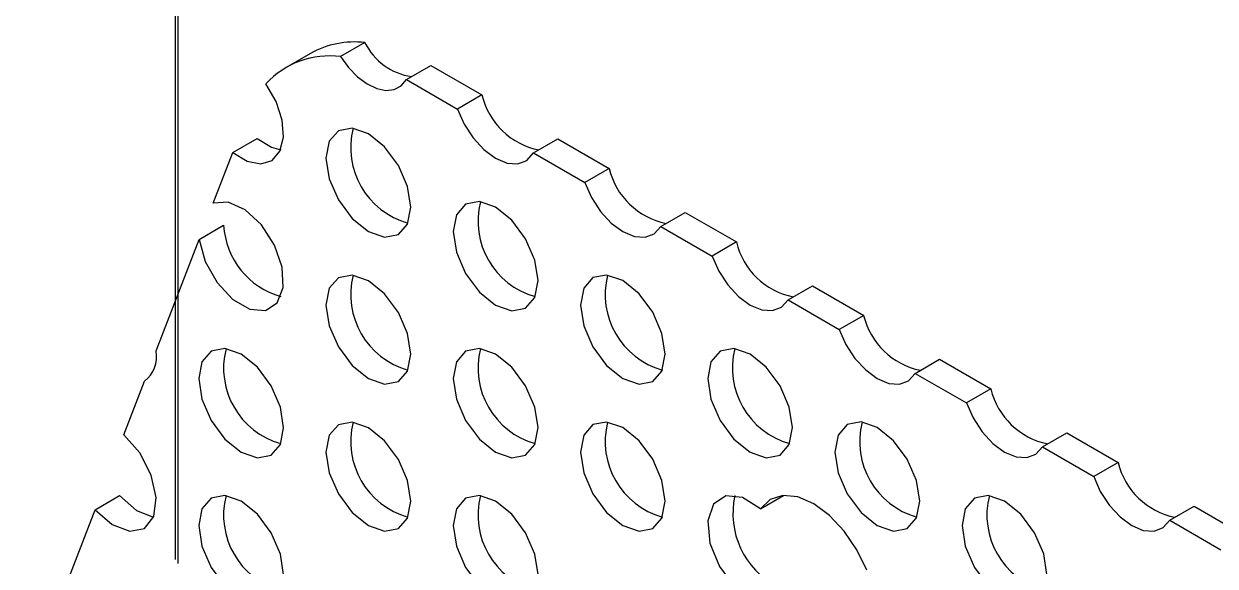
# Model space of a CAD drawing. Extents: x -1.22 to 6.77, y -6.95 to 0.
# Drawn here: x 1.21 to 2.451, y -4.927 to -4.362 of the extents above; entities that cross this region are included whole.
import ezdxf

# ---------------------------------------------------------------- set-up
doc = ezdxf.new("R2010")
doc.units = 0
doc.header["$LTSCALE"] = 0.5
doc.header["$MEASUREMENT"] = 0
doc.layers.add('Brackets', color=181, linetype='CONTINUOUS')
doc.layers.add('End Cap', color=92, linetype='CONTINUOUS')

msp = doc.modelspace()

# ---------------------------------------------------------------- linework, layer by layer
at = {"layer": 'Brackets', "transparency": 16777216}
for p, q in [((1.5654, -4.3813), (1.5401, -4.3959)), ((1.5087, -4.3925), (1.4833, -4.4071)), ((1.6086, -4.4196), (1.634, -4.405)), ((1.634, -4.405), (1.6874, -4.4358)), ((1.6086, -4.4196), (1.662, -4.4505)), ((1.6874, -4.4358), (1.662, -4.4505)), ((1.4277, -4.4956), (1.4531, -4.481)), ((1.7412, -4.4962), (1.7666, -4.4815)), ((1.7666, -4.4815), (1.82, -4.5124)), ((1.4073, -4.5486), (1.4277, -4.4956)), ((1.7412, -4.4962), (1.7946, -4.527)), ((1.82, -4.5124), (1.7946, -4.527)), ((1.8738, -4.5727), (1.8992, -4.5581)), ((1.8992, -4.5581), (1.9526, -4.5889)), ((1.3928, -4.5863), (1.4181, -4.5716)), ((1.8738, -4.5727), (1.9272, -4.6036)), ((1.348, -4.7025), (1.3928, -4.5863)), ((1.9526, -4.5889), (1.9272, -4.6036)), ((2.0064, -4.6493), (2.0317, -4.6346)), ((2.0317, -4.6346), (2.0852, -4.6654)), ((2.0064, -4.6493), (2.0598, -4.6801)), ((2.0852, -4.6654), (2.0598, -4.6801)), ((2.1389, -4.7258), (2.1643, -4.7111)), ((2.1643, -4.7111), (2.2177, -4.742)), ((2.1389, -4.7258), (2.1924, -4.7566)), ((1.3143, -4.7899), (1.3358, -4.734)), ((2.2177, -4.742), (2.1924, -4.7566)), ((2.2715, -4.8023), (2.2969, -4.7877)), ((2.2969, -4.7877), (2.3503, -4.8185)), ((2.2715, -4.8023), (2.3249, -4.8332)), ((2.3503, -4.8185), (2.3249, -4.8332)), ((1.2843, -4.8679), (1.3097, -4.8532)), ((1.9778, -4.8668), (2.0015, -4.8531)), ((2.4041, -4.8789), (2.4295, -4.8642)), ((2.4295, -4.8642), (2.4829, -4.8951)), ((1.21, -5.0607), (1.2843, -4.8679)), ((2.4041, -4.8789), (2.4575, -4.9097))]:
    msp.add_line(p, q, dxfattribs=at)
at = {"layer": 'Brackets', "transparency": 16777216, "flags": 128}
for points in [[(1.5401, -4.3959), (1.5484, -4.4073), (1.5577, -4.4169), (1.5677, -4.4243), (1.5777, -4.4291), (1.5873, -4.4311), (1.5959, -4.4301), (1.6031, -4.4262), (1.6086, -4.4196)], [(1.4277, -4.4956), (1.4426, -4.5048), (1.4568, -4.5077), (1.4687, -4.5042), (1.4769, -4.4945), (1.4805, -4.4798), (1.4791, -4.4619), (1.4728, -4.4426), (1.4623, -4.4242)], [(1.662, -4.4505), (1.6689, -4.4661), (1.6783, -4.4806), (1.6895, -4.4927), (1.7016, -4.5017), (1.7137, -4.5067), (1.7249, -4.5075), (1.7343, -4.5039), (1.7412, -4.4962)], [(1.4531, -4.481), (1.468, -4.4901), (1.4777, -4.4928)], [(1.569, -4.4762), (1.5521, -4.4703), (1.5378, -4.4731), (1.5282, -4.4841), (1.5248, -4.5017), (1.5282, -4.5232), (1.5378, -4.5452), (1.5521, -4.5646), (1.569, -4.5782), (1.5859, -4.5841), (1.6003, -4.5813), (1.6099, -4.5703), (1.6132, -4.5527), (1.6099, -4.5312), (1.6003, -4.5092), (1.5859, -4.4898), (1.569, -4.4762)], [(1.7946, -4.527), (1.8015, -4.5427), (1.8109, -4.5571), (1.8221, -4.5693), (1.8342, -4.5782), (1.8463, -4.5832), (1.8575, -4.584), (1.8669, -4.5804), (1.8738, -4.5727)], [(1.3928, -4.5863), (1.399, -4.6092), (1.4113, -4.6312), (1.4277, -4.6487), (1.4455, -4.6589), (1.4618, -4.6602), (1.4741, -4.6522), (1.4802, -4.6364), (1.4791, -4.6153), (1.4712, -4.5923), (1.4576, -4.5711), (1.4405, -4.5553), (1.4228, -4.5473), (1.4073, -4.5486)], [(1.7016, -4.5527), (1.6847, -4.5468), (1.6704, -4.5496), (1.6608, -4.5606), (1.6574, -4.5782), (1.6608, -4.5997), (1.6704, -4.6218), (1.6847, -4.6411), (1.7016, -4.6548), (1.7185, -4.6606), (1.7329, -4.6579), (1.7424, -4.6468), (1.7458, -4.6292), (1.7424, -4.6078), (1.7329, -4.5857), (1.7185, -4.5663), (1.7016, -4.5527)], [(1.9272, -4.6036), (1.9341, -4.6192), (1.9435, -4.6336), (1.9547, -4.6458), (1.9668, -4.6547), (1.9789, -4.6598), (1.9901, -4.6605), (1.9995, -4.6569), (2.0064, -4.6493)], [(1.569, -4.6293), (1.5521, -4.6234), (1.5378, -4.6262), (1.5282, -4.6372), (1.5248, -4.6548), (1.5282, -4.6763), (1.5378, -4.6983), (1.5521, -4.7177), (1.569, -4.7313), (1.5859, -4.7372), (1.6003, -4.7344), (1.6099, -4.7234), (1.6132, -4.7058), (1.6099, -4.6843), (1.6003, -4.6623), (1.5859, -4.6429), (1.569, -4.6293)], [(1.8342, -4.6292), (1.8173, -4.6234), (1.8029, -4.6261), (1.7934, -4.6372), (1.79, -4.6548), (1.7934, -4.6762), (1.8029, -4.6983), (1.8173, -4.7177), (1.8342, -4.7313), (1.8511, -4.7372), (1.8654, -4.7344), (1.875, -4.7234), (1.8784, -4.7058), (1.875, -4.6843), (1.8654, -4.6622), (1.8511, -4.6429), (1.8342, -4.6292)], [(2.0598, -4.6801), (2.0667, -4.6957), (2.0761, -4.7102), (2.0873, -4.7223), (2.0994, -4.7313), (2.1115, -4.7363), (2.1226, -4.7371), (2.132, -4.7335), (2.1389, -4.7258)], [(1.4364, -4.7058), (1.4195, -4.6999), (1.4052, -4.7027), (1.3956, -4.7138), (1.3922, -4.7313), (1.3956, -4.7528), (1.4052, -4.7749), (1.4195, -4.7942), (1.4364, -4.8079), (1.4534, -4.8138), (1.4677, -4.811), (1.4773, -4.8), (1.4806, -4.7824), (1.4773, -4.7609), (1.4677, -4.7388), (1.4534, -4.7195), (1.4364, -4.7058)], [(1.7016, -4.7058), (1.6847, -4.6999), (1.6704, -4.7027), (1.6608, -4.7137), (1.6574, -4.7313), (1.6608, -4.7528), (1.6704, -4.7749), (1.6847, -4.7942), (1.7016, -4.8079), (1.7185, -4.8137), (1.7329, -4.811), (1.7424, -4.7999), (1.7458, -4.7823), (1.7424, -4.7609), (1.7329, -4.7388), (1.7185, -4.7195), (1.7016, -4.7058)], [(1.9668, -4.7058), (1.9499, -4.6999), (1.9355, -4.7027), (1.9259, -4.7137), (1.9226, -4.7313), (1.9259, -4.7528), (1.9355, -4.7749), (1.9499, -4.7942), (1.9668, -4.8078), (1.9837, -4.8137), (1.998, -4.8109), (2.0076, -4.7999), (2.011, -4.7823), (2.0076, -4.7609), (1.998, -4.7388), (1.9837, -4.7194), (1.9668, -4.7058)], [(2.1924, -4.7566), (2.1993, -4.7723), (2.2087, -4.7867), (2.2198, -4.7989), (2.2319, -4.8078), (2.244, -4.8129), (2.2552, -4.8136), (2.2646, -4.81), (2.2715, -4.8023)], [(1.569, -4.7824), (1.5521, -4.7765), (1.5378, -4.7793), (1.5282, -4.7903), (1.5248, -4.8079), (1.5282, -4.8294), (1.5378, -4.8514), (1.5521, -4.8708), (1.569, -4.8844), (1.5859, -4.8903), (1.6003, -4.8875), (1.6099, -4.8765), (1.6132, -4.8589), (1.6099, -4.8374), (1.6003, -4.8154), (1.5859, -4.796), (1.569, -4.7824)], [(1.8342, -4.7823), (1.8173, -4.7765), (1.8029, -4.7792), (1.7934, -4.7903), (1.79, -4.8079), (1.7934, -4.8293), (1.8029, -4.8514), (1.8173, -4.8708), (1.8342, -4.8844), (1.8511, -4.8903), (1.8654, -4.8875), (1.875, -4.8765), (1.8784, -4.8589), (1.875, -4.8374), (1.8654, -4.8153), (1.8511, -4.796), (1.8342, -4.7823)], [(2.0994, -4.7823), (2.0824, -4.7764), (2.0681, -4.7792), (2.0585, -4.7902), (2.0552, -4.8078), (2.0585, -4.8293), (2.0681, -4.8514), (2.0824, -4.8707), (2.0994, -4.8844), (2.1163, -4.8903), (2.1306, -4.8875), (2.1402, -4.8764), (2.1436, -4.8589), (2.1402, -4.8374), (2.1306, -4.8153), (2.1163, -4.796), (2.0994, -4.7823)], [(1.2843, -4.8679), (1.3021, -4.8834), (1.3203, -4.8903), (1.3356, -4.8873), (1.3454, -4.8749), (1.3479, -4.8552), (1.3428, -4.8318), (1.3309, -4.8087), (1.3143, -4.7899)], [(2.3249, -4.8332), (2.3318, -4.8488), (2.3412, -4.8633), (2.3524, -4.8754), (2.3645, -4.8844), (2.3766, -4.8894), (2.3878, -4.8901), (2.3972, -4.8865), (2.4041, -4.8789)], [(1.3097, -4.8532), (1.3275, -4.8688), (1.3451, -4.8756)], [(1.4364, -4.8589), (1.4195, -4.853), (1.4052, -4.8558), (1.3956, -4.8669), (1.3922, -4.8844), (1.3956, -4.9059), (1.4052, -4.928), (1.4195, -4.9473), (1.4364, -4.961), (1.4534, -4.9669), (1.4677, -4.9641), (1.4773, -4.9531), (1.4806, -4.9355), (1.4773, -4.914), (1.4677, -4.8919), (1.4534, -4.8726), (1.4364, -4.8589)], [(1.7016, -4.8589), (1.6847, -4.853), (1.6704, -4.8558), (1.6608, -4.8668), (1.6574, -4.8844), (1.6608, -4.9059), (1.6704, -4.928), (1.6847, -4.9473), (1.7016, -4.961), (1.7185, -4.9668), (1.7329, -4.9641), (1.7424, -4.953), (1.7458, -4.9355), (1.7424, -4.914), (1.7329, -4.8919), (1.7185, -4.8726), (1.7016, -4.8589)], [(1.9778, -4.8668), (1.9589, -4.8551), (1.9414, -4.8535), (1.9286, -4.8622), (1.9228, -4.8796), (1.925, -4.9026), (1.935, -4.927), (1.9507, -4.9482), (1.9694, -4.9624)], [(2.0883, -4.9307), (2.0782, -4.9095), (2.065, -4.8901), (2.0496, -4.8738), (2.0331, -4.8617), (2.0165, -4.8546), (2.0011, -4.8532), (1.9879, -4.8573), (1.9778, -4.8668)], [(2.2319, -4.8589), (2.215, -4.853), (2.2007, -4.8558), (2.1911, -4.8668), (2.1877, -4.8844), (2.1911, -4.9058), (2.2007, -4.9279), (2.215, -4.9473), (2.2319, -4.9609), (2.2489, -4.9668), (2.2632, -4.964), (2.2728, -4.953), (2.2761, -4.9354), (2.2728, -4.9139), (2.2632, -4.8918), (2.2489, -4.8725), (2.2319, -4.8589)]]:
    msp.add_lwpolyline(points, dxfattribs=at)
at = {"layer": 'Brackets', "transparency": 16777216}
for centre, radius, start, end in [((1.5544, -4.4746), 0.094, 83.2633, 119.074), ((1.623, -4.3531), 0.0641, 206.1211, 262.021), ((1.5284, -4.4848), 0.0897, 82.5555, 137.4979), ((1.762, -4.4179), 0.0767, 193.5195, 258.4828), ((1.6322, -4.4907), 0.0816, 165.6081, 254.3865), ((1.8945, -4.4944), 0.0767, 193.5195, 258.4828), ((1.7648, -4.5672), 0.0816, 165.6081, 254.3865), ((1.5006, -4.5665), 0.0826, 183.5328, 253.9074), ((2.0271, -4.571), 0.0767, 193.5195, 258.4828), ((1.6322, -4.6438), 0.0816, 165.6081, 254.3865), ((1.8974, -4.6438), 0.0816, 165.6081, 254.3865), ((2.1597, -4.6475), 0.0767, 193.5195, 258.4828), ((1.3148, -4.7078), 0.0336, 308.8303, 9.0266), ((1.4997, -4.7204), 0.0816, 165.6081, 254.3865), ((1.7648, -4.7203), 0.0816, 165.6081, 254.3865), ((2.03, -4.7203), 0.0816, 165.6081, 254.3865), ((2.2923, -4.7241), 0.0767, 193.5195, 258.4828), ((1.6322, -4.7969), 0.0816, 165.6081, 254.3865), ((1.8974, -4.7969), 0.0816, 165.6081, 254.3865), ((2.1626, -4.7969), 0.0816, 165.6081, 254.3865), ((2.4249, -4.8006), 0.0767, 193.5195, 258.4828), ((1.4997, -4.8735), 0.0816, 165.6081, 254.3865), ((1.7648, -4.8734), 0.0816, 165.6081, 254.3865), ((2.0347, -4.8718), 0.0858, 167.4591, 242.3238), ((2.2952, -4.8734), 0.0816, 165.6081, 254.3865)]:
    msp.add_arc(centre, radius, start, end, dxfattribs=at)
at = {"layer": 'End Cap', "transparency": 16777216}
for p, q in [((1.3675, -2.7661), (1.3675, -4.9197)), ((1.3705, -2.7661), (1.3705, -4.9238))]:
    msp.add_line(p, q, dxfattribs=at)

doc.saveas('drawing.dxf')
